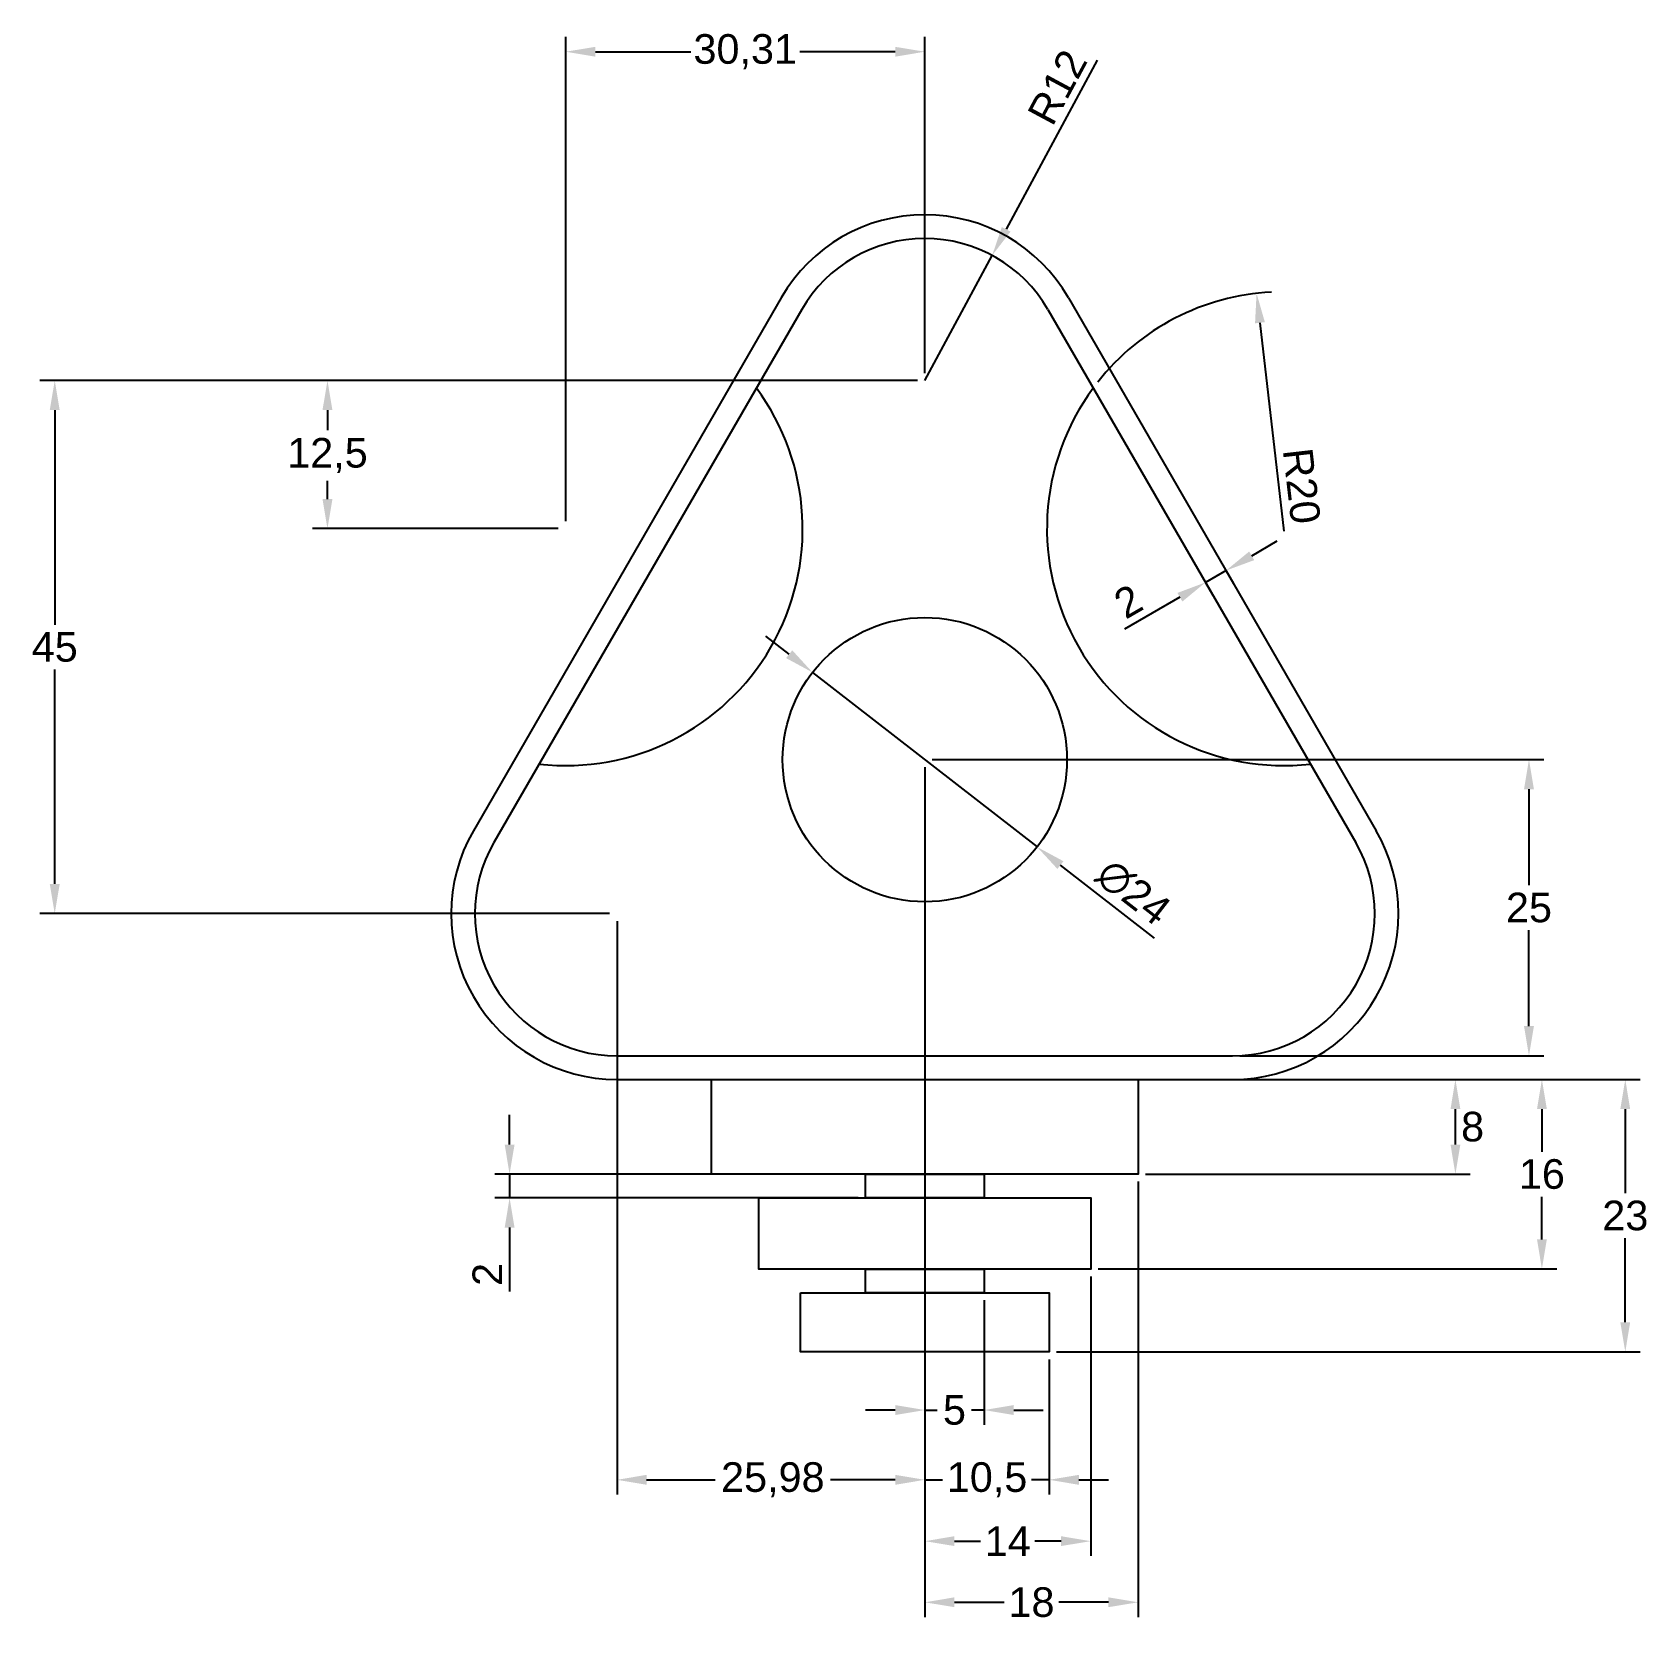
# Model space of a CAD drawing. Header units: millimetres. Extents: x 3504 to 3640, y 1440 to 1574.
import ezdxf

# ---------------------------------------------------------------- set-up
doc = ezdxf.new("R2010")
doc.units = ezdxf.units.MM
doc.styles.get("Standard").update_dxf_attribs({"font": 'arial.ttf'})
doc.dimstyles.new('ISO-25', dxfattribs={"dimtxt": 2.5, "dimasz": 2.5, "dimexe": 1.25, "dimexo": 0.625, "dimtad": 1, "dimtxsty": 'Standard', "dimcen": 2.5, "dimadec": 0, "dimazin": 0, "dimtfac": 1, "dimtmove": 0, "dimatfit": 3, "dimfxl": 1, "dimarcsym": 0})

# ---------------------------------------------------------------- blocks, each defined once
blk = doc.blocks.new('*D2')
at = {"color": 0, "lineweight": -2, "transparency": 16777216}
for p, q in [((3548.88, 1532.83), (3548.88, 1573.72)), ((3579.19, 1545.33), (3579.19, 1573.72)), ((3551.38, 1572.47), (3559.43, 1572.47)), ((3576.69, 1572.47), (3568.63, 1572.47))]:
    blk.add_line(p, q, dxfattribs=at)
at = {"color": 0, "transparency": 16777216}
for points in [[(3551.38, 1572.88), (3551.38, 1572.05), (3548.88, 1572.47)], [(3576.69, 1572.88), (3576.69, 1572.05), (3579.19, 1572.47)]]:
    blk.add_solid(points, dxfattribs=at)
at = {"layer": 'Defpoints', "color": 0, "transparency": 16777216}
for p in [(3548.88, 1572.47), (3579.19, 1544.71), (3548.88, 1532.21)]:
    blk.add_point(p, dxfattribs=at)
at = {"color": 0, "transparency": 16777216, "insert": (3564.03, 1572.47), "char_height": 2.5, "attachment_point": 5}
blk.add_mtext('30,31', dxfattribs=at)
blk = doc.blocks.new('*D3')
at = {"color": 0, "lineweight": -2, "transparency": 16777216}
for p, q in [((3578.56, 1544.71), (3527.52, 1544.71)), ((3528.77, 1542.21), (3528.77, 1540.51)), ((3528.77, 1534.71), (3528.77, 1536.25)), ((3548.25, 1532.21), (3527.52, 1532.21))]:
    blk.add_line(p, q, dxfattribs=at)
at = {"color": 0, "transparency": 16777216}
for points in [[(3528.35, 1542.21), (3529.19, 1542.21), (3528.77, 1544.71)], [(3528.35, 1534.71), (3529.19, 1534.71), (3528.77, 1532.21)]]:
    blk.add_solid(points, dxfattribs=at)
at = {"layer": 'Defpoints', "color": 0, "transparency": 16777216}
for p in [(3579.19, 1544.71), (3528.77, 1532.21), (3548.88, 1532.21)]:
    blk.add_point(p, dxfattribs=at)
at = {"color": 0, "transparency": 16777216, "insert": (3528.77, 1538.38), "char_height": 2.5, "attachment_point": 5}
blk.add_mtext('12,5', dxfattribs=at)
blk = doc.blocks.new('*D4')
at = {"color": 0, "lineweight": -2, "transparency": 16777216}
for p, q in [((3578.56, 1544.71), (3504.5, 1544.71)), ((3505.75, 1542.21), (3505.75, 1524.1)), ((3505.75, 1502.21), (3505.75, 1520.31)), ((3552.58, 1499.71), (3504.5, 1499.71))]:
    blk.add_line(p, q, dxfattribs=at)
at = {"color": 0, "transparency": 16777216}
for points in [[(3505.33, 1542.21), (3506.17, 1542.21), (3505.75, 1544.71)], [(3505.33, 1502.21), (3506.17, 1502.21), (3505.75, 1499.71)]]:
    blk.add_solid(points, dxfattribs=at)
at = {"layer": 'Defpoints', "color": 0, "transparency": 16777216}
for p in [(3579.19, 1544.71), (3505.75, 1499.71), (3553.21, 1499.71)]:
    blk.add_point(p, dxfattribs=at)
at = {"color": 0, "transparency": 16777216, "insert": (3505.75, 1522.21), "char_height": 2.5, "attachment_point": 5}
blk.add_mtext('45', dxfattribs=at)
blk = doc.blocks.new('*D5')
at = {"color": 0, "lineweight": -2, "transparency": 16777216}
for p, q in [((3567.74, 1521.61), (3565.77, 1523.14)), ((3569.71, 1520.07), (3588.66, 1505.34)), ((3598.56, 1497.64), (3590.63, 1503.8))]:
    blk.add_line(p, q, dxfattribs=at)
at = {"color": 0, "transparency": 16777216}
for points in [[(3568, 1521.94), (3567.48, 1521.28), (3569.71, 1520.07)], [(3590.89, 1504.13), (3590.38, 1503.48), (3588.66, 1505.34)]]:
    blk.add_solid(points, dxfattribs=at)
at = {"layer": 'Defpoints', "color": 0, "transparency": 16777216}
for p in [(3569.71, 1520.07), (3588.66, 1505.34)]:
    blk.add_point(p, dxfattribs=at)
at = {"color": 0, "transparency": 16777216, "insert": (3596.79, 1501.51), "char_height": 2.5, "attachment_point": 5, "rotation": 322.1298}
blk.add_mtext('∅24', dxfattribs=at)
blk = doc.blocks.new('*D6')
at = {"color": 0, "lineweight": -2, "transparency": 16777216}
for p, q in [((3606.78, 1529.92), (3608.94, 1531.17)), ((3604.61, 1528.67), (3602.88, 1527.67)), ((3604.61, 1528.66), (3605.24, 1527.58)), ((3602.88, 1527.66), (3603.51, 1526.58)), ((3600.72, 1526.42), (3596.03, 1523.71))]:
    blk.add_line(p, q, dxfattribs=at)
at = {"color": 0, "transparency": 16777216}
for points in [[(3606.57, 1530.28), (3606.99, 1529.55), (3604.61, 1528.67)], [(3600.51, 1526.78), (3600.92, 1526.05), (3602.88, 1527.67)]]:
    blk.add_solid(points, dxfattribs=at)
at = {"layer": 'Defpoints', "color": 0, "transparency": 16777216}
for p in [(3604.3, 1529.21), (3602.57, 1528.21), (3602.88, 1527.67)]:
    blk.add_point(p, dxfattribs=at)
at = {"color": 0, "transparency": 16777216, "insert": (3596.35, 1526.07), "char_height": 2.5, "attachment_point": 5, "rotation": 29.9993}
blk.add_mtext('2', dxfattribs=at)
blk = doc.blocks.new('*D7')
at = {"color": 0, "lineweight": -2, "transparency": 16777216}
blk.add_line((3609.52, 1532), (3607.48, 1549.59), dxfattribs=at)
blk.add_arc((3609.5, 1532.21), 20, 93.0476, 141.7856, dxfattribs=at)
at = {"color": 0, "transparency": 16777216}
blk.add_solid([(3607.89, 1549.64), (3607.06, 1549.54), (3607.19, 1552.07)], dxfattribs=at)
at = {"layer": 'Defpoints', "color": 0, "transparency": 16777216}
for p in [(3607.19, 1552.07), (3609.5, 1532.21)]:
    blk.add_point(p, dxfattribs=at)
at = {"color": 0, "transparency": 16777216, "insert": (3610.99, 1535.81), "char_height": 2.5, "attachment_point": 5, "rotation": 276.6286}
blk.add_mtext('R20', dxfattribs=at)
blk = doc.blocks.new('*D8')
at = {"color": 0, "lineweight": -2, "transparency": 16777216}
for p, q in [((3593.73, 1571.75), (3586.05, 1557.48)), ((3579.19, 1544.71), (3584.87, 1555.27))]:
    blk.add_line(p, q, dxfattribs=at)
at = {"color": 0, "transparency": 16777216}
blk.add_solid([(3585.69, 1557.67), (3586.42, 1557.28), (3584.87, 1555.27)], dxfattribs=at)
at = {"layer": 'Defpoints', "color": 0, "transparency": 16777216}
for p in [(3584.87, 1555.27), (3579.19, 1544.71)]:
    blk.add_point(p, dxfattribs=at)
at = {"color": 0, "transparency": 16777216, "insert": (3590.37, 1569.48), "char_height": 2.5, "attachment_point": 5, "rotation": 61.7282}
blk.add_mtext('R12', dxfattribs=at)
blk = doc.blocks.new('*D9')
at = {"color": 0, "lineweight": -2, "transparency": 16777216}
for p, q in [((3579.81, 1512.71), (3631.43, 1512.71)), ((3630.18, 1510.21), (3630.18, 1502.11)), ((3630.18, 1490.21), (3630.18, 1498.3)), ((3605.79, 1487.71), (3631.43, 1487.71))]:
    blk.add_line(p, q, dxfattribs=at)
at = {"color": 0, "transparency": 16777216}
for points in [[(3629.76, 1510.21), (3630.6, 1510.21), (3630.18, 1512.71)], [(3629.76, 1490.21), (3630.6, 1490.21), (3630.18, 1487.71)]]:
    blk.add_solid(points, dxfattribs=at)
at = {"layer": 'Defpoints', "color": 0, "transparency": 16777216}
for p in [(3579.19, 1512.71), (3605.17, 1487.71), (3630.18, 1487.71)]:
    blk.add_point(p, dxfattribs=at)
at = {"color": 0, "transparency": 16777216, "insert": (3630.18, 1500.21), "char_height": 2.5, "attachment_point": 5}
blk.add_mtext('25', dxfattribs=at)
blk = doc.blocks.new('*D10')
at = {"color": 0, "lineweight": -2, "transparency": 16777216}
for p, q in [((3544.14, 1480.21), (3544.14, 1482.71)), ((3573.56, 1477.71), (3542.89, 1477.71)), ((3544.14, 1477.71), (3544.14, 1475.71)), ((3573.56, 1475.71), (3542.89, 1475.71)), ((3544.14, 1473.21), (3544.14, 1467.8))]:
    blk.add_line(p, q, dxfattribs=at)
at = {"color": 0, "transparency": 16777216}
for points in [[(3543.73, 1480.21), (3544.56, 1480.21), (3544.14, 1477.71)], [(3543.73, 1473.21), (3544.56, 1473.21), (3544.14, 1475.71)]]:
    blk.add_solid(points, dxfattribs=at)
at = {"layer": 'Defpoints', "color": 0, "transparency": 16777216}
for p in [(3574.19, 1477.71), (3544.14, 1475.71), (3574.19, 1475.71)]:
    blk.add_point(p, dxfattribs=at)
at = {"color": 0, "transparency": 16777216, "insert": (3542.26, 1469.25), "char_height": 2.5, "attachment_point": 5, "rotation": 90}
blk.add_mtext('2', dxfattribs=at)
blk = doc.blocks.new('*D11')
at = {"color": 0, "lineweight": -2, "transparency": 16777216}
for p, q in [((3579.19, 1512.08), (3579.19, 1450.66)), ((3553.21, 1499.08), (3553.21, 1450.66)), ((3555.71, 1451.91), (3561.5, 1451.91)), ((3576.69, 1451.91), (3571.23, 1451.91))]:
    blk.add_line(p, q, dxfattribs=at)
at = {"color": 0, "transparency": 16777216}
for points in [[(3555.71, 1452.33), (3555.71, 1451.49), (3553.21, 1451.91)], [(3576.69, 1452.33), (3576.69, 1451.49), (3579.19, 1451.91)]]:
    blk.add_solid(points, dxfattribs=at)
at = {"layer": 'Defpoints', "color": 0, "transparency": 16777216}
for p in [(3579.19, 1512.71), (3553.21, 1499.71), (3579.19, 1451.91)]:
    blk.add_point(p, dxfattribs=at)
at = {"color": 0, "transparency": 16777216, "insert": (3566.36, 1451.91), "char_height": 2.5, "attachment_point": 5}
blk.add_mtext('25,98', dxfattribs=at)
blk = doc.blocks.new('*D12')
at = {"color": 0, "lineweight": -2, "transparency": 16777216}
for p, q in [((3579.19, 1467.08), (3579.19, 1456.55)), ((3584.19, 1467.08), (3584.19, 1456.55)), ((3576.69, 1457.8), (3574.19, 1457.8)), ((3579.19, 1457.8), (3580.23, 1457.8)), ((3584.19, 1457.8), (3583.14, 1457.8)), ((3586.69, 1457.8), (3589.19, 1457.8))]:
    blk.add_line(p, q, dxfattribs=at)
at = {"color": 0, "transparency": 16777216}
for points in [[(3576.69, 1458.22), (3576.69, 1457.38), (3579.19, 1457.8)], [(3586.69, 1458.22), (3586.69, 1457.38), (3584.19, 1457.8)]]:
    blk.add_solid(points, dxfattribs=at)
at = {"layer": 'Defpoints', "color": 0, "transparency": 16777216}
for p in [(3579.19, 1467.71), (3584.19, 1467.71), (3584.19, 1457.8)]:
    blk.add_point(p, dxfattribs=at)
at = {"color": 0, "transparency": 16777216, "insert": (3581.69, 1457.8), "char_height": 2.5, "attachment_point": 5}
blk.add_mtext('5', dxfattribs=at)
blk = doc.blocks.new('*D14')
at = {"color": 0, "lineweight": -2, "transparency": 16777216}
for p, q in [((3579.19, 1462.08), (3579.19, 1450.66)), ((3589.69, 1462.08), (3589.69, 1450.66)), ((3576.69, 1451.91), (3574.19, 1451.91)), ((3579.19, 1451.91), (3580.67, 1451.91)), ((3589.69, 1451.91), (3588.2, 1451.91)), ((3592.19, 1451.91), (3594.69, 1451.91))]:
    blk.add_line(p, q, dxfattribs=at)
at = {"color": 0, "transparency": 16777216}
for points in [[(3576.69, 1452.33), (3576.69, 1451.49), (3579.19, 1451.91)], [(3592.19, 1452.33), (3592.19, 1451.49), (3589.69, 1451.91)]]:
    blk.add_solid(points, dxfattribs=at)
at = {"layer": 'Defpoints', "color": 0, "transparency": 16777216}
for p in [(3579.19, 1462.71), (3589.69, 1462.71), (3589.69, 1451.91)]:
    blk.add_point(p, dxfattribs=at)
at = {"color": 0, "transparency": 16777216, "insert": (3584.44, 1451.91), "char_height": 2.5, "attachment_point": 5}
blk.add_mtext('10,5', dxfattribs=at)
blk = doc.blocks.new('*D15')
at = {"color": 0, "lineweight": -2, "transparency": 16777216}
for p, q in [((3579.19, 1469.08), (3579.19, 1445.48)), ((3593.19, 1469.08), (3593.19, 1445.48)), ((3581.69, 1446.73), (3583.89, 1446.73)), ((3590.69, 1446.73), (3588.48, 1446.73))]:
    blk.add_line(p, q, dxfattribs=at)
at = {"color": 0, "transparency": 16777216}
for points in [[(3581.69, 1447.15), (3581.69, 1446.32), (3579.19, 1446.73)], [(3590.69, 1447.15), (3590.69, 1446.32), (3593.19, 1446.73)]]:
    blk.add_solid(points, dxfattribs=at)
at = {"layer": 'Defpoints', "color": 0, "transparency": 16777216}
for p in [(3579.19, 1469.71), (3593.19, 1469.71), (3593.19, 1446.73)]:
    blk.add_point(p, dxfattribs=at)
at = {"color": 0, "transparency": 16777216, "insert": (3586.19, 1446.73), "char_height": 2.5, "attachment_point": 5}
blk.add_mtext('14', dxfattribs=at)
blk = doc.blocks.new('*D16')
at = {"color": 0, "lineweight": -2, "transparency": 16777216}
for p, q in [((3579.19, 1477.08), (3579.19, 1440.32)), ((3597.19, 1477.08), (3597.19, 1440.32)), ((3581.69, 1441.57), (3585.89, 1441.57)), ((3594.69, 1441.57), (3590.49, 1441.57))]:
    blk.add_line(p, q, dxfattribs=at)
at = {"color": 0, "transparency": 16777216}
for points in [[(3581.69, 1441.99), (3581.69, 1441.16), (3579.19, 1441.57)], [(3594.69, 1441.99), (3594.69, 1441.16), (3597.19, 1441.57)]]:
    blk.add_solid(points, dxfattribs=at)
at = {"layer": 'Defpoints', "color": 0, "transparency": 16777216}
for p in [(3579.19, 1477.71), (3597.19, 1477.71), (3597.19, 1441.57)]:
    blk.add_point(p, dxfattribs=at)
at = {"color": 0, "transparency": 16777216, "insert": (3588.19, 1441.57), "char_height": 2.5, "attachment_point": 5}
blk.add_mtext('18', dxfattribs=at)
blk = doc.blocks.new('*D17')
at = {"color": 0, "lineweight": -2, "transparency": 16777216}
for p, q in [((3597.81, 1485.71), (3625.22, 1485.71)), ((3623.97, 1480.21), (3623.97, 1483.21)), ((3597.81, 1477.71), (3625.22, 1477.71))]:
    blk.add_line(p, q, dxfattribs=at)
at = {"color": 0, "transparency": 16777216}
for points in [[(3623.56, 1483.21), (3624.39, 1483.21), (3623.97, 1485.71)], [(3623.56, 1480.21), (3624.39, 1480.21), (3623.97, 1477.71)]]:
    blk.add_solid(points, dxfattribs=at)
at = {"layer": 'Defpoints', "color": 0, "transparency": 16777216}
for p in [(3597.19, 1485.71), (3623.97, 1485.71), (3597.19, 1477.71)]:
    blk.add_point(p, dxfattribs=at)
at = {"color": 0, "transparency": 16777216, "insert": (3625.42, 1481.71), "char_height": 2.5, "attachment_point": 5}
blk.add_mtext('8', dxfattribs=at)
blk = doc.blocks.new('*D18')
at = {"color": 0, "lineweight": -2, "transparency": 16777216}
for p, q in [((3597.81, 1485.71), (3632.52, 1485.71)), ((3631.27, 1483.21), (3631.27, 1479.61)), ((3631.27, 1472.21), (3631.27, 1475.8)), ((3593.81, 1469.71), (3632.52, 1469.71))]:
    blk.add_line(p, q, dxfattribs=at)
at = {"color": 0, "transparency": 16777216}
for points in [[(3630.86, 1483.21), (3631.69, 1483.21), (3631.27, 1485.71)], [(3630.86, 1472.21), (3631.69, 1472.21), (3631.27, 1469.71)]]:
    blk.add_solid(points, dxfattribs=at)
at = {"layer": 'Defpoints', "color": 0, "transparency": 16777216}
for p in [(3597.19, 1485.71), (3631.27, 1485.71), (3593.19, 1469.71)]:
    blk.add_point(p, dxfattribs=at)
at = {"color": 0, "transparency": 16777216, "insert": (3631.27, 1477.71), "char_height": 2.5, "attachment_point": 5}
blk.add_mtext('16', dxfattribs=at)
blk = doc.blocks.new('*D19')
at = {"color": 0, "lineweight": -2, "transparency": 16777216}
for p, q in [((3597.81, 1485.71), (3639.56, 1485.71)), ((3638.31, 1483.21), (3638.31, 1476.11)), ((3638.31, 1465.21), (3638.31, 1472.3)), ((3590.31, 1462.71), (3639.56, 1462.71))]:
    blk.add_line(p, q, dxfattribs=at)
at = {"color": 0, "transparency": 16777216}
for points in [[(3637.89, 1483.21), (3638.72, 1483.21), (3638.31, 1485.71)], [(3637.89, 1465.21), (3638.72, 1465.21), (3638.31, 1462.71)]]:
    blk.add_solid(points, dxfattribs=at)
at = {"layer": 'Defpoints', "color": 0, "transparency": 16777216}
for p in [(3597.19, 1485.71), (3638.31, 1485.71), (3589.69, 1462.71)]:
    blk.add_point(p, dxfattribs=at)
at = {"color": 0, "transparency": 16777216, "insert": (3638.31, 1474.21), "char_height": 2.5, "attachment_point": 5}
blk.add_mtext('23', dxfattribs=at)

msp = doc.modelspace()

# ---------------------------------------------------------------- linework, layer by layer
for p, q in [((3567.062, 1551.705), (3541.082, 1506.705)), ((3591.311, 1551.705), (3617.291, 1506.705)), ((3568.794, 1550.705), (3542.814, 1505.705)), ((3589.579, 1550.705), (3615.559, 1505.705)), ((3553.207, 1487.705), (3605.167, 1487.705)), ((3553.207, 1485.705), (3605.167, 1485.705))]:
    msp.add_line(p, q)
for points in [[(3561.187, 1485.705), (3597.187, 1485.705), (3597.187, 1477.705), (3561.187, 1477.705)], [(3574.187, 1477.705), (3584.187, 1477.705), (3584.187, 1475.705), (3574.187, 1475.705)], [(3565.187, 1475.705), (3593.187, 1475.705), (3593.187, 1469.705), (3565.187, 1469.705)], [(3574.187, 1469.705), (3584.187, 1469.705), (3584.187, 1467.705), (3574.187, 1467.705)], [(3568.687, 1467.705), (3589.687, 1467.705), (3589.687, 1462.705), (3568.687, 1462.705)]]:
    msp.add_lwpolyline(points, close=True)
msp.add_circle((3579.187, 1512.705), 12)
for centre, radius, start, end in [((3579.187, 1544.705), 14, 29.99927, 150.00073), ((3579.187, 1544.705), 12, 29.99927, 150.00073), ((3548.877, 1532.205), 20, 263.57753, 36.42392), ((3609.497, 1532.205), 20, 143.57608, 276.42247), ((3553.207, 1499.705), 14, 150.00073, 270), ((3605.167, 1499.705), 14, 270, 29.99927), ((3553.207, 1499.705), 12, 150.00073, 270), ((3605.167, 1499.705), 12, 270, 29.99927)]:
    msp.add_arc(centre, radius, start, end)

# ---------------------------------------------------------------- dimensions: what is measured, and where the dimension line sits
at = {"color": 3}
for base, p1, p2, picture, middle in [((3548.877, 1572.468), (3579.187, 1544.705), (3548.877, 1532.205), '*D2', (3564.032, 1572.468)), ((3597.187, 1441.573), (3579.187, 1477.705), (3597.187, 1477.705), '*D16', (3588.187, 1441.573)), ((3593.187, 1446.733), (3579.187, 1469.705), (3593.187, 1469.705), '*D15', (3586.187, 1446.733)), ((3584.187, 1457.8), (3579.187, 1467.705), (3584.187, 1467.705), '*D12', (3581.687, 1457.8)), ((3589.687, 1451.911), (3579.187, 1462.705), (3589.687, 1462.705), '*D14', (3584.437, 1451.911))]:
    dim = msp.add_linear_dim(base=base, p1=p1, p2=p2, dimstyle='ISO-25', override={"dimtad": 0, "dimtih": 1}, dxfattribs=at)
    dim.commit()
    dim.dimension.update_dxf_attribs({"geometry": picture, "text_midpoint": middle})
for center, mpoint, picture, middle in [((3579.187, 1544.705), (3584.87, 1555.274), '*D8', (3592.029, 1568.585)), ((3609.497, 1532.205), (3607.188, 1552.072), '*D7', (3609.103, 1535.588))]:
    dim = msp.add_radius_dim(center=center, mpoint=mpoint, dimstyle='ISO-25', dxfattribs=at)
    dim.commit()
    dim.dimension.update_dxf_attribs({"geometry": picture, "text_midpoint": middle, "dimtype": 164})
for base, p1, p2, override, picture, middle in [((3505.751, 1499.705), (3579.187, 1544.705), (3553.207, 1499.705), {"dimtad": 0, "dimtih": 1}, '*D4', (3505.751, 1522.205)), ((3630.181, 1487.705), (3579.187, 1512.705), (3605.167, 1487.705), {"dimtad": 0, "dimtih": 1}, '*D9', (3630.181, 1500.205)), ((3638.308, 1485.705), (3589.687, 1462.705), (3597.187, 1485.705), {"dimtad": 0, "dimtih": 1}, '*D19', (3638.308, 1474.205)), ((3631.274, 1485.705), (3593.187, 1469.705), (3597.187, 1485.705), {"dimtad": 0, "dimtih": 1}, '*D18', (3631.274, 1477.705)), ((3623.973, 1485.705), (3597.187, 1477.705), (3597.187, 1485.705), {"dimtad": 2, "dimtih": 1}, '*D17', (3625.421, 1481.705))]:
    dim = msp.add_linear_dim(base=base, p1=p1, p2=p2, angle=90, dimstyle='ISO-25', override=override, dxfattribs=at)
    dim.commit()
    dim.dimension.update_dxf_attribs({"geometry": picture, "text_midpoint": middle})
dim = msp.add_linear_dim(base=(3528.771, 1532.205), p1=(3579.187, 1544.705), p2=(3548.877, 1532.205), angle=90, dimstyle='ISO-25', override={"dimtad": 0, "dimtih": 1}, dxfattribs=at)
dim.commit()
dim.dimension.update_dxf_attribs({"geometry": '*D3', "text_midpoint": (3528.771, 1538.379), "dimtype": 160})
dim = msp.add_aligned_dim(p1=(3604.301, 1529.205), p2=(3602.569, 1528.205), distance=0.623, dimstyle='ISO-25', dxfattribs=at)
dim.commit()
dim.dimension.update_dxf_attribs({"geometry": '*D6', "text_midpoint": (3596.352, 1526.067)})
dim = msp.add_diameter_dim_2p(p1=(3569.714, 1520.072), p2=(3588.659, 1505.339), dimstyle='ISO-25', dxfattribs=at)
dim.commit()
dim.dimension.update_dxf_attribs({"geometry": '*D5', "text_midpoint": (3596.793, 1501.511)})
dim = msp.add_linear_dim(base=(3579.187, 1451.911), p1=(3553.207, 1499.705), p2=(3579.187, 1512.705), dimstyle='ISO-25', override={"dimtad": 0, "dimtih": 1}, dxfattribs=at)
dim.commit()
dim.dimension.update_dxf_attribs({"geometry": '*D11', "text_midpoint": (3566.362, 1451.911), "dimtype": 160})
dim = msp.add_linear_dim(base=(3544.142, 1475.705), p1=(3574.187, 1477.705), p2=(3574.187, 1475.705), angle=90, dimstyle='ISO-25', dxfattribs=at)
dim.commit()
dim.dimension.update_dxf_attribs({"geometry": '*D10', "text_midpoint": (3542.262, 1469.252)})

doc.saveas('drawing.dxf')
